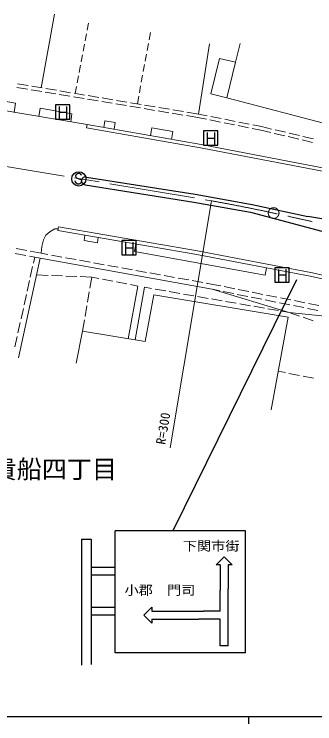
# Model space of a CAD drawing. Units: millimetres, scale not verified. Extents: x 40000 to 680000, y 20000 to 380000.
# Drawn here: x 135236 to 177252, y 204000 to 303134 of the extents above; entities that cross this region are included whole.
import ezdxf
from ezdxf.enums import TextEntityAlignment as Align

# ---------------------------------------------------------------- set-up
doc = ezdxf.new("R2010")
doc.units = ezdxf.units.MM
doc.header["$LTSCALE"] = 1000
doc.linetypes.add('CHAIN', pattern=[18.5, 12, -1.5, 3.5, -1.5])
for name, color, linetype, lineweight in [('M-BMK', 2, 'CHAIN', 13), ('M-BMK-HTXT', 7, 'Continuous', 13), ('M-STR-HTXT', 7, 'Continuous', 13), ('M-STR-STRC', 7, 'Continuous', 25), ('M-TTL-BAND', 7, 'Continuous', 25), ('M-WORK', 1, 'Continuous', 13)]:
    doc.layers.add(name, color=color, linetype=linetype, lineweight=lineweight)
doc.styles.add('ＭＳ ゴシック', font='')
doc.styles.get('ＭＳ ゴシック').set_extended_font_data('MS Gothic')

msp = doc.modelspace()

# ---------------------------------------------------------------- linework, layer by layer
at = {"layer": 'M-BMK'}
msp.add_line((93870, 288600), (162816, 277068), dxfattribs=at)
msp.add_circle((171498, 275350), 750, dxfattribs=at)
msp.add_arc((108951, -18057), 300000, 74.33211, 79.65637, dxfattribs=at)
at = {"layer": 'M-STR-HTXT'}
msp.add_line((162816, 277068), (157042, 242549), dxfattribs=at)
at = {"layer": 'M-STR-STRC'}
for p, q in [((143021, 290449), (141021, 290449)), ((141021, 290449), (141021, 288449)), ((141561, 288534), (141561, 290233)), ((142553, 290244), (142553, 288539)), ((143021, 288449), (143021, 290449)), ((141561, 289449), (142553, 289449)), ((141021, 288449), (143021, 288449)), ((163701, 286824), (161701, 286824)), ((161701, 286824), (161701, 284824)), ((162241, 284909), (162241, 286609)), ((163233, 286620), (163233, 284915)), ((163701, 284824), (163701, 286824)), ((162241, 285824), (163233, 285824)), ((161701, 284824), (163701, 284824)), ((143813, 280618), (143797, 280504)), ((143941, 280756), (143813, 280618)), ((144073, 280849), (143941, 280756)), ((144239, 280883), (144073, 280849)), ((144354, 280866), (144239, 280883)), ((144499, 280794), (144354, 280866)), ((144609, 280719), (144499, 280794)), ((144643, 280608), (144609, 280719)), ((143799, 279729), (143760, 279839)), ((143797, 280504), (143883, 280322)), ((143883, 279552), (143799, 279729)), ((143883, 280322), (144034, 280248)), ((144034, 280248), (144566, 280060)), ((144616, 279660), (144545, 279511)), ((144566, 280060), (144646, 279887)), ((144646, 279887), (144616, 279660)), ((145333, 280386), (160519, 277970)), ((143987, 279478), (143883, 279552)), ((144133, 279403), (143987, 279478)), ((144253, 279386), (144133, 279403)), ((144421, 279415), (144253, 279386)), ((144545, 279511), (144421, 279415)), ((145160, 279299), (160336, 276885)), ((160519, 277970), (168494, 276539)), ((160336, 276885), (168283, 275459)), ((168494, 276539), (176298, 274891)), ((168283, 275459), (180309, 272265)), ((186513, 273144), (176298, 274891)), ((152278, 271504), (150278, 271504)), ((150278, 271504), (150278, 269504)), ((150818, 269589), (150818, 271289)), ((151810, 271299), (151810, 269595)), ((152278, 269504), (152278, 271504)), ((150818, 270504), (151810, 270504)), ((150278, 269504), (152278, 269504)), ((173671, 267699), (171671, 267699)), ((171671, 267699), (171671, 265699)), ((173671, 265699), (173671, 267699)), ((172211, 265784), (172211, 267483)), ((172211, 266699), (173203, 266699)), ((173203, 267494), (173203, 265789)), ((174680, 266045), (157395, 230959)), ((171671, 265699), (173671, 265699)), ((167562, 230959), (149370, 230959)), ((149370, 213929), (149370, 230959)), ((167562, 213929), (167562, 230959)), ((144666, 229805), (146010, 229805)), ((144666, 229805), (144666, 212215)), ((146010, 229805), (146010, 212296)), ((163459, 226196), (164579, 227316)), ((164579, 227316), (165699, 226196)), ((164019, 226196), (163459, 226196)), ((164019, 226196), (164019, 222681)), ((165699, 226196), (165139, 226196)), ((165139, 226196), (165139, 222879)), ((146010, 225885), (149370, 225885)), ((149370, 224765), (146010, 224765)), ((164019, 219734), (164019, 222681)), ((165130, 214897), (165139, 222879)), ((146010, 220285), (149370, 220285)), ((153370, 219174), (154490, 220294)), ((154490, 220294), (154490, 219734)), ((149370, 219165), (146010, 219165)), ((154490, 218054), (153370, 219174)), ((154490, 219734), (161687, 219734)), ((164019, 219734), (161687, 219734)), ((154490, 218614), (161046, 218614)), ((154490, 218614), (154490, 218054)), ((164019, 218614), (161046, 218614)), ((164019, 214898), (164019, 218614)), ((165130, 214897), (164019, 214898)), ((167562, 213929), (149370, 213929))]:
    msp.add_line(p, q, dxfattribs=at)
msp.add_circle((144270, 280131), 1000, dxfattribs=at)
msp.add_arc((145197, 279850), 552, 75.7929, 266.13009, dxfattribs=at)
at = {"layer": 'M-TTL-BAND'}
for p, q in [((40000, 205000), (579000, 205000)), ((168000, 205000), (168000, 204000))]:
    msp.add_line(p, q, dxfattribs=at)
at = {"layer": 'M-WORK'}
for p, q in [((139004, 292856), (140882, 303134)), ((145427, 300905), (145610, 301886)), ((145151, 299430), (145335, 300413)), ((154078, 299537), (154271, 300593)), ((144875, 297956), (145059, 298939)), ((153809, 298062), (153989, 299045)), ((160999, 289184), (162518, 298982)), ((166177, 296414), (166833, 299056)), ((144598, 296481), (144783, 297464)), ((153540, 296586), (153719, 297570)), ((163949, 296967), (162718, 292006)), ((166177, 296414), (163949, 296967)), ((164946, 291453), (166177, 296414)), ((144322, 295007), (144506, 295990)), ((153270, 295110), (153450, 296094)), ((144046, 293533), (144230, 294516)), ((153001, 293635), (153181, 294619)), ((135627, 292912), (137107, 292665)), ((135714, 293405), (137193, 293158)), ((137600, 292583), (139080, 292336)), ((137686, 293076), (139166, 292829)), ((139659, 292746), (141138, 292499)), ((143771, 292060), (143954, 293041)), ((152732, 292159), (152911, 293143)), ((145444, 287722), (117755, 292334)), ((130736, 291470), (135422, 290717)), ((139573, 292254), (141052, 292007)), ((141545, 291924), (143025, 291678)), ((141632, 292417), (143111, 292170)), ((143518, 291595), (144998, 291348)), ((143604, 292088), (145084, 291841)), ((145577, 291758), (147057, 291511)), ((152449, 290611), (152642, 291667)), ((162718, 292006), (164946, 291453)), ((135422, 290717), (135248, 289420)), ((145491, 291266), (146970, 291019)), ((147464, 290937), (148943, 290690)), ((147550, 291429), (149029, 291182)), ((149436, 290607), (150916, 290360)), ((149523, 291100), (151002, 290853)), ((151495, 290771), (152975, 290524)), ((164946, 291453), (188779, 285181)), ((138683, 288848), (138882, 290027)), ((138882, 290027), (143299, 289223)), ((151409, 290278), (152888, 290031)), ((153382, 289949), (154861, 289702)), ((153468, 290441), (154947, 290194)), ((155354, 289620), (156834, 289373)), ((155441, 290112), (156920, 289865)), ((157413, 289783), (158893, 289536)), ((143299, 289223), (143130, 288107)), ((157327, 289290), (158807, 289043)), ((159300, 288961), (160909, 288692)), ((159386, 289454), (160999, 289184)), ((160909, 288692), (162112, 288452)), ((160999, 289184), (162210, 288942)), ((162701, 288844), (164171, 288550)), ((145366, 287278), (145444, 287722)), ((145444, 287722), (161369, 284926)), ((147757, 287315), (147895, 288221)), ((147895, 288221), (149350, 288010)), ((149350, 288010), (149223, 287058)), ((162602, 288354), (164073, 288060)), ((164563, 287962), (166034, 287667)), ((164662, 288452), (166133, 288158)), ((166525, 287569), (167995, 287275)), ((166623, 288060), (168094, 287765)), ((168584, 287667), (169795, 287425)), ((145366, 287278), (161287, 284483)), ((154286, 286169), (154483, 287244)), ((154483, 287244), (157432, 286746)), ((157432, 286746), (157236, 285651)), ((168486, 287177), (169688, 286937)), ((169688, 286937), (171103, 286603)), ((169795, 287425), (171213, 287091)), ((171700, 286976), (173160, 286632)), ((173646, 286517), (175106, 286173)), ((171589, 286489), (173049, 286144)), ((173536, 286030), (174996, 285686)), ((175483, 285571), (176943, 285227)), ((175593, 286059), (177053, 285715)), ((161369, 284926), (185704, 280262)), ((161287, 284483), (185616, 279821)), ((140199, 272732), (139676, 272286)), ((140914, 273128), (140199, 272732)), ((141382, 273165), (140914, 273128)), ((141427, 273424), (141341, 272932)), ((141341, 272932), (160756, 269562)), ((141427, 273424), (160845, 270054)), ((139676, 272286), (139331, 271622)), ((145128, 272275), (145021, 271498)), ((146860, 271192), (146966, 271956)), ((139114, 270690), (139017, 269728)), ((139331, 271622), (139114, 270690)), ((145021, 271498), (146860, 271192)), ((152226, 271042), (152033, 269973)), ((135390, 269694), (136865, 269418)), ((135513, 270383), (136987, 270107)), ((137479, 270016), (139017, 269728)), ((139017, 269728), (139946, 269560)), ((152033, 269973), (170302, 266679)), ((160845, 270054), (176922, 267000)), ((138890, 269040), (135818, 255142)), ((137356, 269326), (138890, 269040)), ((137922, 268366), (138109, 269212)), ((138890, 269040), (162884, 264701)), ((140438, 269471), (141914, 269204)), ((142406, 269115), (143882, 268848)), ((144374, 268759), (145850, 268492)), ((160756, 269562), (176819, 266510)), ((137491, 266413), (137814, 267878)), ((146342, 268404), (147818, 268137)), ((148310, 268048), (149786, 267781)), ((150278, 267692), (151754, 267425)), ((170302, 266679), (170504, 267710)), ((139973, 266649), (138375, 266710)), ((152246, 267336), (153722, 267069)), ((154214, 266980), (155690, 266713)), ((176922, 267000), (185511, 265017)), ((137059, 264461), (137383, 265925)), ((141971, 266573), (140473, 266630)), ((143970, 266497), (142471, 266554)), ((146067, 266418), (144470, 266478)), ((146067, 266418), (145803, 264853)), ((147077, 266219), (146067, 266418)), ((149039, 265834), (147567, 266123)), ((151002, 265448), (149530, 265737)), ((156182, 266624), (157658, 266357)), ((158150, 266268), (159626, 266001)), ((160118, 265912), (161594, 265645)), ((176819, 266510), (185386, 264533)), ((151176, 257800), (152502, 265154)), ((152502, 265154), (151492, 265352)), ((153450, 264981), (152122, 257645)), ((154447, 264808), (153450, 264981)), ((156418, 264466), (154940, 264722)), ((162087, 265556), (163015, 265388)), ((162884, 264701), (163959, 264486)), ((162884, 264701), (173672, 261468)), ((163015, 265388), (164105, 265171)), ((164595, 265073), (166066, 264779)), ((136627, 262508), (136951, 263972)), ((145719, 264360), (145470, 262881)), ((153521, 257415), (154747, 263907)), ((154747, 263907), (173514, 260804)), ((158388, 264123), (156910, 264380)), ((160359, 263781), (158881, 264038)), ((164449, 264388), (165920, 264095)), ((166410, 263997), (167881, 263703)), ((166557, 264681), (168028, 264388)), ((168518, 264290), (169989, 263996)), ((170479, 263898), (171950, 263605)), ((162329, 263439), (160851, 263695)), ((164300, 263096), (162822, 263353)), ((166270, 262754), (164792, 263011)), ((168372, 263605), (169843, 263312)), ((170333, 263214), (171804, 262920)), ((172294, 262822), (173765, 262529)), ((172441, 263507), (173912, 263213)), ((174402, 263115), (175873, 262822)), ((176363, 262724), (177834, 262430)), ((136196, 260555), (136519, 262020)), ((145386, 262388), (145136, 260909)), ((168241, 262412), (166763, 262669)), ((170211, 262069), (168733, 262326)), ((172182, 261727), (170704, 261984)), ((174256, 262431), (175727, 262137)), ((176217, 262039), (177688, 261746)), ((173514, 260804), (171145, 247861)), ((173672, 261468), (172674, 261642)), ((173672, 261468), (180537, 260721)), ((175131, 260960), (173672, 261468)), ((177020, 260302), (175603, 260795)), ((135764, 258602), (136088, 260067)), ((145053, 260416), (144789, 258851)), ((143908, 254389), (144789, 258851)), ((144789, 258851), (153521, 257415)), ((135332, 256649), (135656, 258114)), ((172133, 253261), (173154, 253056)), ((173644, 252957), (175115, 252662)), ((175605, 252564), (177076, 252269))]:
    msp.add_line(p, q, dxfattribs=at)

# ---------------------------------------------------------------- texts
at = {"layer": 'M-BMK-HTXT', "style": 'ＭＳ ゴシック'}
msp.add_text('貴船四丁目', height=2566, dxfattribs=at).set_placement((140851, 239578), align=Align.MIDDLE_CENTER)
at = {"layer": 'M-STR-HTXT', "style": 'ＭＳ ゴシック'}
msp.add_text('R=300', height=1320, rotation=80.505, dxfattribs=at).set_placement((156045, 245256), align=Align.MIDDLE_CENTER)
at = {"layer": 'M-STR-STRC', "style": 'ＭＳ ゴシック', "width": 1.1}
for s, p in [('下関市街', (162758, 227786)), ('小郡\u3000門司', (155602, 221618))]:
    msp.add_text(s, height=1320, dxfattribs=at).set_placement(p, align=Align.BOTTOM_CENTER)

doc.saveas('drawing.dxf')
